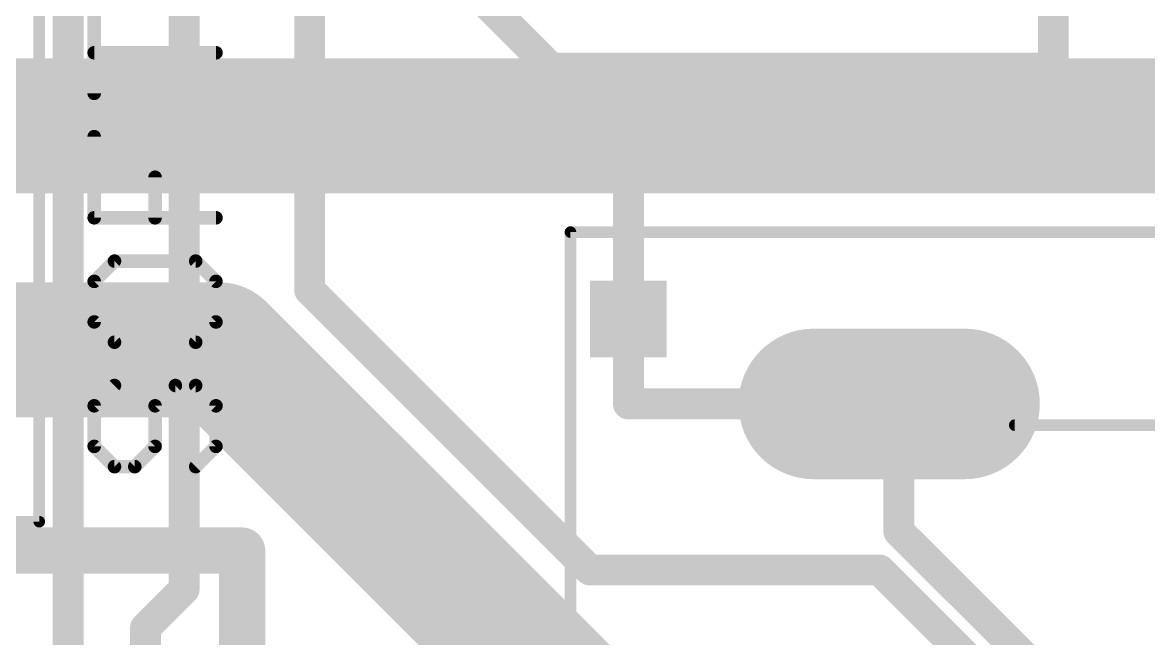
# Model space of a CAD drawing. Extents: x 0 to 107, y 0 to 139.
# Drawn here: x 65.95 to 80.75, y 48.63 to 56.73 of the extents above; entities that cross this region are included whole.
import ezdxf

# ---------------------------------------------------------------- set-up
doc = ezdxf.new("R2010")
doc.units = 0
for name, color, linetype in [('1', 14, 'CONTINUOUS'), ('16', 174, 'CONTINUOUS'), ('17', 94, 'CONTINUOUS'), ('18', 94, 'CONTINUOUS'), ('21', 250, 'CONTINUOUS'), ('25', 250, 'CONTINUOUS')]:
    doc.layers.add(name, color=color, linetype=linetype)

# ---------------------------------------------------------------- blocks, each defined once
blk = doc.blocks.new('LONGP100')
at = {"const_width": 1}
blk.add_lwpolyline([(-0.5, 0), (0.5, 0)], dxfattribs=at)
at = {"const_width": 0.5}
for points in [[(-0.5, 0.25, 1), (-0.5, -0.25)], [(0.5, -0.25, 1), (0.5, 0.25)]]:
    blk.add_lwpolyline(points, format="xyb", dxfattribs=at)
blk = doc.blocks.new('SQUAREV')
blk.add_solid([(-0.5, -0.5), (0.5, -0.5), (-0.5, 0.5), (0.5, 0.5)])

msp = doc.modelspace()

# ---------------------------------------------------------------- linework, layer by layer
at = {"layer": '1', "const_width": 0.4064}
for points in [[(79.502, 56.134), (79.502, 61.722)], [(69.723, 53.213), (69.723, 58.801)], [(71.12, 57.912), (72.898, 56.134)], [(66.548, 57.404), (66.548, 42.164)], [(68.072, 57.404), (68.072, 49.276)], [(72.898, 56.134), (73.914, 56.134)], [(73.914, 52.832), (73.914, 56.134)], [(73.914, 56.134), (79.502, 56.134)], [(73.406, 49.53), (69.723, 53.213)], [(77.216, 49.53), (73.406, 49.53)], [(82.042, 44.704), (77.216, 49.53)], [(68.072, 49.276), (67.564, 48.768)], [(67.564, 48.768), (67.564, 40.64)]]:
    msp.add_lwpolyline(points, dxfattribs=at)
at = {"layer": '1', "const_width": 0.2032}
for points in [[(72.898, 56.2356, 1), (72.898, 56.0324)], [(72.8262, 56.0622, 1), (72.9698, 56.2058)], [(74.0156, 56.134, 1), (73.8124, 56.134)], [(73.914, 56.2356, 1), (73.914, 56.0324)], [(73.914, 56.0324, 1), (73.914, 56.2356)], [(79.502, 56.0324, 1), (79.502, 56.2356)], [(79.4004, 56.134, 1), (79.6036, 56.134)], [(69.6214, 53.213, 1), (69.8246, 53.213)], [(69.7948, 53.2848, 1), (69.6512, 53.1412)], [(73.8124, 52.832, 1), (74.0156, 52.832)], [(73.406, 49.6316, 1), (73.406, 49.4284)], [(73.3342, 49.4582, 1), (73.4778, 49.6018)], [(77.2878, 49.6018, 1), (77.1442, 49.4582)], [(77.216, 49.4284, 1), (77.216, 49.6316)], [(68.1438, 49.2042, 1), (68.0002, 49.3478)], [(67.9704, 49.276, 1), (68.1736, 49.276)], [(67.6656, 48.768, 1), (67.4624, 48.768)], [(67.4922, 48.8398, 1), (67.6358, 48.6962)]]:
    msp.add_lwpolyline(points, format="xyb", dxfattribs=at)
at = {"layer": '16'}
for points, const_width in [([(61.976, 55.372), (94.532, 55.372)], 1.778), ([(68.5292, 52.4256), (61.976, 52.4256)], 1.778), ([(68.5292, 52.4256), (75.2348, 45.72)], 1.778), ([(73.914, 51.7144), (73.914, 52.832)], 0.4064), ([(77.343, 51.7144), (73.914, 51.7144)], 0.4064), ([(77.47, 51.5874), (77.343, 51.7144)], 0.4064), ([(77.47, 50.038), (77.47, 51.5874)], 0.4064), ([(79.582, 47.926), (77.47, 50.038)], 0.4064), ([(59.436, 49.784), (68.834, 49.784)], 0.6096), ([(68.834, 37.846), (68.834, 49.784)], 0.6096)]:
    msp.add_lwpolyline(points, dxfattribs=dict(at, const_width=const_width))
for points, const_width in [([(68.8435, 52.7399, 1), (68.2149, 52.1113)], 0.889), ([(68.5292, 51.9811, 1), (68.5292, 52.8701)], 0.889), ([(74.0156, 52.832, 1), (73.8124, 52.832)], 0.2032), ([(73.914, 51.816, 1), (73.914, 51.6128)], 0.2032), ([(77.4148, 51.7862, 1), (77.2712, 51.6426)], 0.2032), ([(77.343, 51.6128, 1), (77.343, 51.816)], 0.2032), ([(73.8124, 51.7144, 1), (74.0156, 51.7144)], 0.2032), ([(77.5716, 51.5874, 1), (77.3684, 51.5874)], 0.2032), ([(77.3982, 51.5156, 1), (77.5418, 51.6592)], 0.2032), ([(77.5418, 50.1098, 1), (77.3982, 49.9662)], 0.2032), ([(68.9864, 49.784, 1), (68.6816, 49.784)], 0.3048), ([(68.834, 49.6316, 1), (68.834, 49.9364)], 0.3048), ([(77.3684, 50.038, 1), (77.5716, 50.038)], 0.2032)]:
    msp.add_lwpolyline(points, format="xyb", dxfattribs=dict(at, const_width=const_width))
at = {"layer": '21', "const_width": 0.1524}
for points in [[(66.167, 66.675), (66.167, 50.165)], [(93.726, 53.975), (73.152, 53.975)], [(73.152, 37.465), (73.152, 53.975)], [(78.994, 51.435), (80.899, 51.435)], [(45.593, 50.165), (66.167, 50.165)]]:
    msp.add_lwpolyline(points, dxfattribs=at)
at = {"layer": '21', "const_width": 0.0762}
for points in [[(73.152, 54.0131, 1), (73.152, 53.9369)], [(73.1901, 53.975, 1), (73.1139, 53.975)], [(78.994, 51.4731, 1), (78.994, 51.3969)], [(66.1289, 50.165, 1), (66.2051, 50.165)], [(66.167, 50.1269, 1), (66.167, 50.2031)]]:
    msp.add_lwpolyline(points, format="xyb", dxfattribs=at)
at = {"layer": '25', "const_width": 0.1778}
for points in [[(66.8895, 55.8004), (66.8895, 56.8681)], [(68.4911, 56.3342), (66.8895, 56.3342)], [(66.8895, 54.1632), (66.8895, 55.2309)], [(67.6903, 54.1632), (67.6903, 54.6971)], [(68.4911, 54.1632), (66.8895, 54.1632)], [(67.1565, 53.5938), (66.8895, 53.3268)], [(68.2242, 53.5938), (67.1565, 53.5938)], [(68.4911, 53.3268), (68.2242, 53.5938)], [(66.8895, 53.3268), (66.8895, 52.793)], [(68.4911, 52.793), (68.4911, 53.3268)], [(66.8895, 52.793), (67.1565, 52.5261)], [(68.2242, 52.5261), (68.4911, 52.793)], [(67.1565, 52.5261), (68.2242, 52.5261)], [(67.1565, 51.9566), (66.8895, 51.6897)], [(67.6903, 51.6897), (67.9572, 51.9566)], [(67.9572, 51.9566), (68.2242, 51.9566)], [(68.2242, 51.9566), (68.4911, 51.6897)], [(66.8895, 51.6897), (66.8895, 51.1558)], [(67.6903, 51.1558), (67.6903, 51.6897)], [(68.4911, 51.6897), (68.4911, 51.1558)], [(66.8895, 51.1558), (67.1565, 50.8889)], [(67.4234, 50.8889), (67.6903, 51.1558)], [(68.4911, 51.1558), (68.2242, 50.8889)], [(67.1565, 50.8889), (67.4234, 50.8889)]]:
    msp.add_lwpolyline(points, dxfattribs=at)
at = {"layer": '25', "const_width": 0.0889}
for points in [[(66.8895, 56.3787, 1), (66.8895, 56.2898)], [(68.4911, 56.2898, 1), (68.4911, 56.3787)], [(66.8451, 55.8004, 1), (66.934, 55.8004)], [(66.934, 55.2309, 1), (66.8451, 55.2309)], [(67.7348, 54.6971, 1), (67.6459, 54.6971)], [(66.8895, 54.2077, 1), (66.8895, 54.1188)], [(66.8451, 54.1632, 1), (66.934, 54.1632)], [(67.6459, 54.1632, 1), (67.7348, 54.1632)], [(68.4911, 54.1188, 1), (68.4911, 54.2077)], [(67.1565, 53.6382, 1), (67.1565, 53.5493)], [(67.1879, 53.5623, 1), (67.125, 53.6252)], [(68.2556, 53.6252, 1), (68.1927, 53.5623)], [(68.2242, 53.5493, 1), (68.2242, 53.6382)], [(66.8581, 53.3583, 1), (66.921, 53.2954)], [(66.934, 53.3268, 1), (66.8451, 53.3268)], [(68.5356, 53.3268, 1), (68.4467, 53.3268)], [(68.4597, 53.2954, 1), (68.5225, 53.3583)], [(66.921, 52.8244, 1), (66.8581, 52.7616)], [(68.5225, 52.7616, 1), (68.4597, 52.8244)], [(66.8451, 52.793, 1), (66.934, 52.793)], [(68.4467, 52.793, 1), (68.5356, 52.793)], [(67.1565, 52.5705, 1), (67.1565, 52.4816)], [(67.125, 52.4946, 1), (67.1879, 52.5575)], [(68.1927, 52.5575, 1), (68.2556, 52.4946)], [(68.2242, 52.4816, 1), (68.2242, 52.5705)], [(67.1879, 51.9252, 1), (67.125, 51.988)], [(67.9572, 52.0011, 1), (67.9572, 51.9122)], [(67.9887, 51.9252, 1), (67.9258, 51.988)], [(68.2556, 51.988, 1), (68.1927, 51.9252)], [(68.2242, 51.9122, 1), (68.2242, 52.0011)], [(66.934, 51.6897, 1), (66.8451, 51.6897)], [(66.8581, 51.7211, 1), (66.921, 51.6583)], [(67.7348, 51.6897, 1), (67.6459, 51.6897)], [(67.6589, 51.7211, 1), (67.7217, 51.6583)], [(68.5356, 51.6897, 1), (68.4467, 51.6897)], [(68.4597, 51.6583, 1), (68.5225, 51.7211)], [(66.921, 51.1873, 1), (66.8581, 51.1244)], [(67.7217, 51.1244, 1), (67.6589, 51.1873)], [(68.5225, 51.1244, 1), (68.4597, 51.1873)], [(66.8451, 51.1558, 1), (66.934, 51.1558)], [(67.6459, 51.1558, 1), (67.7348, 51.1558)], [(68.4467, 51.1558, 1), (68.5356, 51.1558)], [(67.1565, 50.9333, 1), (67.1565, 50.8445)], [(67.125, 50.8575, 1), (67.1879, 50.9203)], [(67.392, 50.9203, 1), (67.4548, 50.8575)], [(67.4234, 50.8445, 1), (67.4234, 50.9333)], [(68.1927, 50.9203, 1), (68.2556, 50.8575)]]:
    msp.add_lwpolyline(points, format="xyb", dxfattribs=at)

# ---------------------------------------------------------------- block references
at = {"layer": '17', "xscale": 1.9812, "yscale": 1.9812}
msp.add_blockref('LONGP100', (77.343, 51.7144), dxfattribs=at)
msp.add_blockref('LONGP100', (77.343, 51.7144), dxfattribs=at)
at = {"layer": '18', "xscale": 1.0064, "yscale": 1.0064}
msp.add_blockref('SQUAREV', (73.914, 52.832), dxfattribs=at)
msp.add_blockref('SQUAREV', (73.914, 52.832), dxfattribs=at)

doc.saveas('drawing.dxf')
